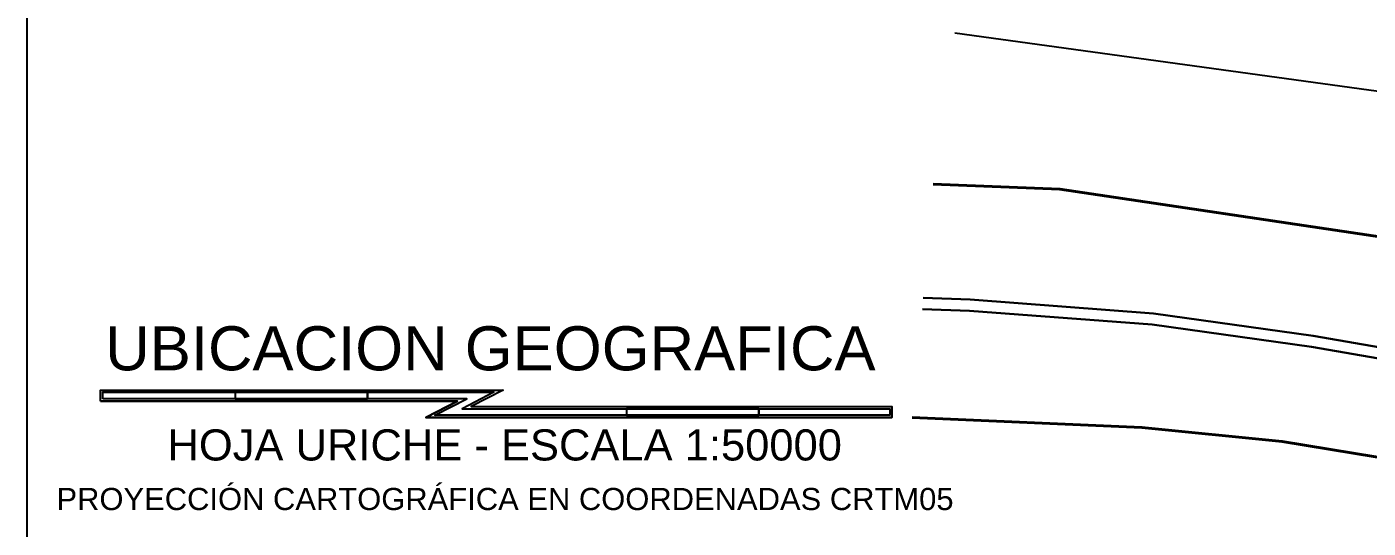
# Model space of a CAD drawing. Header units: millimetres. Extents: x 492832 to 493374, y 1106346 to 1106622.
# Drawn here: x 493213.97 to 493252.74, y 1106536.62 to 1106551.12 of the extents above; entities that cross this region are included whole.
import ezdxf
from ezdxf.enums import TextEntityAlignment as Align

# ---------------------------------------------------------------- set-up
doc = ezdxf.new("R2010")
doc.units = ezdxf.units.MM
for name, color, linetype in [('PLUMA-01', 1, 'Continuous'), ('PLUMA-03 TEXTO', 3, 'Continuous'), ('PLUMA-10', 6, 'Continuous')]:
    doc.layers.add(name, color=color, linetype=linetype)
doc.styles.add('TIPO1', font='arial.ttf')

msp = doc.modelspace()

# ---------------------------------------------------------------- linework, layer by layer
at = {"flags": 128}
msp.add_lwpolyline([(493240.791, 1106550.949), (493255.415, 1106548.93), (493273.469, 1106545.635), (493277.679, 1106544.917), (493284.009, 1106543.929), (493295.032, 1106542.451), (493299.579, 1106542.037), (493301.936, 1106542.986), (493307.326, 1106545.782), (493309.888, 1106550.354), (493310.649, 1106554.387), (493312.743, 1106585.987), (493313.753, 1106603.247), (493314.453, 1106614.874)], dxfattribs=at)
at = {"color": 252, "lineweight": 40, "flags": 128}
for points in [[(493240.165, 1106546.569), (493243.829, 1106546.427), (493253.143, 1106545.04)], [(493239.557, 1106539.828), (493246.198, 1106539.537), (493250.252, 1106539.128), (493257.753, 1106537.898), (493262.581, 1106536.774), (493272.259, 1106534.684), (493278.698, 1106533.35), (493284.87, 1106532.311), (493288.767, 1106531.612), (493291.802, 1106531.065), (493293.856, 1106530.919), (493295.883, 1106530.866), (493298.565, 1106528.164), (493321.538, 1106525.013), (493331.999, 1106523.145), (493334.612, 1106522.534)]]:
    msp.add_lwpolyline(points, dxfattribs=at)
at = {"color": 41, "lineweight": 30, "flags": 128}
for points in [[(493239.871, 1106543.28), (493241.236, 1106543.233), (493246.53, 1106542.831), (493251.146, 1106542.188), (493258.878, 1106540.848), (493266.843, 1106539.387), (493271.708, 1106538.436), (493275.948, 1106537.604), (493279.191, 1106536.988), (493281.228, 1106536.559), (493283.815, 1106536.09), (493287.004, 1106535.568), (493289.068, 1106535.3), (493292.597, 1106534.965), (493294.581, 1106534.898), (493296.604, 1106534.898)], [(493239.858, 1106542.958), (493241.219, 1106542.912), (493246.495, 1106542.511), (493251.096, 1106541.87), (493258.822, 1106540.532), (493266.783, 1106539.071), (493271.646, 1106538.121), (493275.887, 1106537.288), (493279.128, 1106536.672), (493281.166, 1106536.244), (493283.76, 1106535.773), (493286.957, 1106535.25), (493289.032, 1106534.98), (493292.577, 1106534.643), (493294.575, 1106534.576), (493296.604, 1106534.576)]]:
    msp.add_lwpolyline(points, dxfattribs=at)
at = {"layer": 'PLUMA-01', "color": 7}
for points in [[(493216.099, 1106540.616), (493227.732, 1106540.616), (493226.815, 1106540.142), (493238.974, 1106540.142)], [(493216.099, 1106540.297), (493216.099, 1106540.616), (493227.732, 1106540.616), (493226.815, 1106540.142), (493238.974, 1106540.142), (493238.974, 1106539.823), (493225.504, 1106539.823), (493226.421, 1106540.297), (493216.099, 1106540.297)], [(493223.813, 1106540.552), (493219.988, 1106540.552), (493219.988, 1106540.361), (493223.813, 1106540.361), (493223.813, 1106540.552)], [(493223.813, 1106540.552), (493223.813, 1106540.361)], [(493216.099, 1106540.297), (493226.421, 1106540.297), (493225.504, 1106539.823), (493238.974, 1106539.823)], [(493235.13, 1106540.078), (493231.305, 1106540.078), (493231.305, 1106539.887), (493235.13, 1106539.887), (493235.13, 1106540.078)], [(493235.13, 1106540.078), (493235.13, 1106539.887)]]:
    msp.add_lwpolyline(points, dxfattribs=at)
msp.add_lwpolyline([(493216.163, 1106540.361), (493216.163, 1106540.552), (493227.47, 1106540.552), (493226.553, 1106540.078), (493238.91, 1106540.078), (493238.91, 1106539.887), (493225.766, 1106539.887), (493226.683, 1106540.361)], close=True, dxfattribs=at)
at = {"layer": 'PLUMA-10', "color": 7, "elevation": 1119.5, "flags": 128}
msp.add_lwpolyline([(493213.969, 1106512.3), (493373.969, 1106512.3), (493373.969, 1106622.3), (493213.969, 1106622.3), (493213.969, 1106512.3)], dxfattribs=at)

# ---------------------------------------------------------------- texts
at = {"layer": 'PLUMA-03 TEXTO', "color": 7, "style": 'TIPO1'}
for s, height, p in [('UBICACION GEOGRAFICA', 1.275, (493227.369, 1106541.187)), ('HOJA URICHE - ESCALA 1:50000', 0.9, (493227.781, 1106538.58)), ('PROYECCIÓN CARTOGRÁFICA EN COORDENADAS CRTM05', 0.64, (493227.79, 1106537.146))]:
    msp.add_text(s, height=height, dxfattribs=at).set_placement(p, align=Align.CENTER)

doc.saveas('drawing.dxf')
